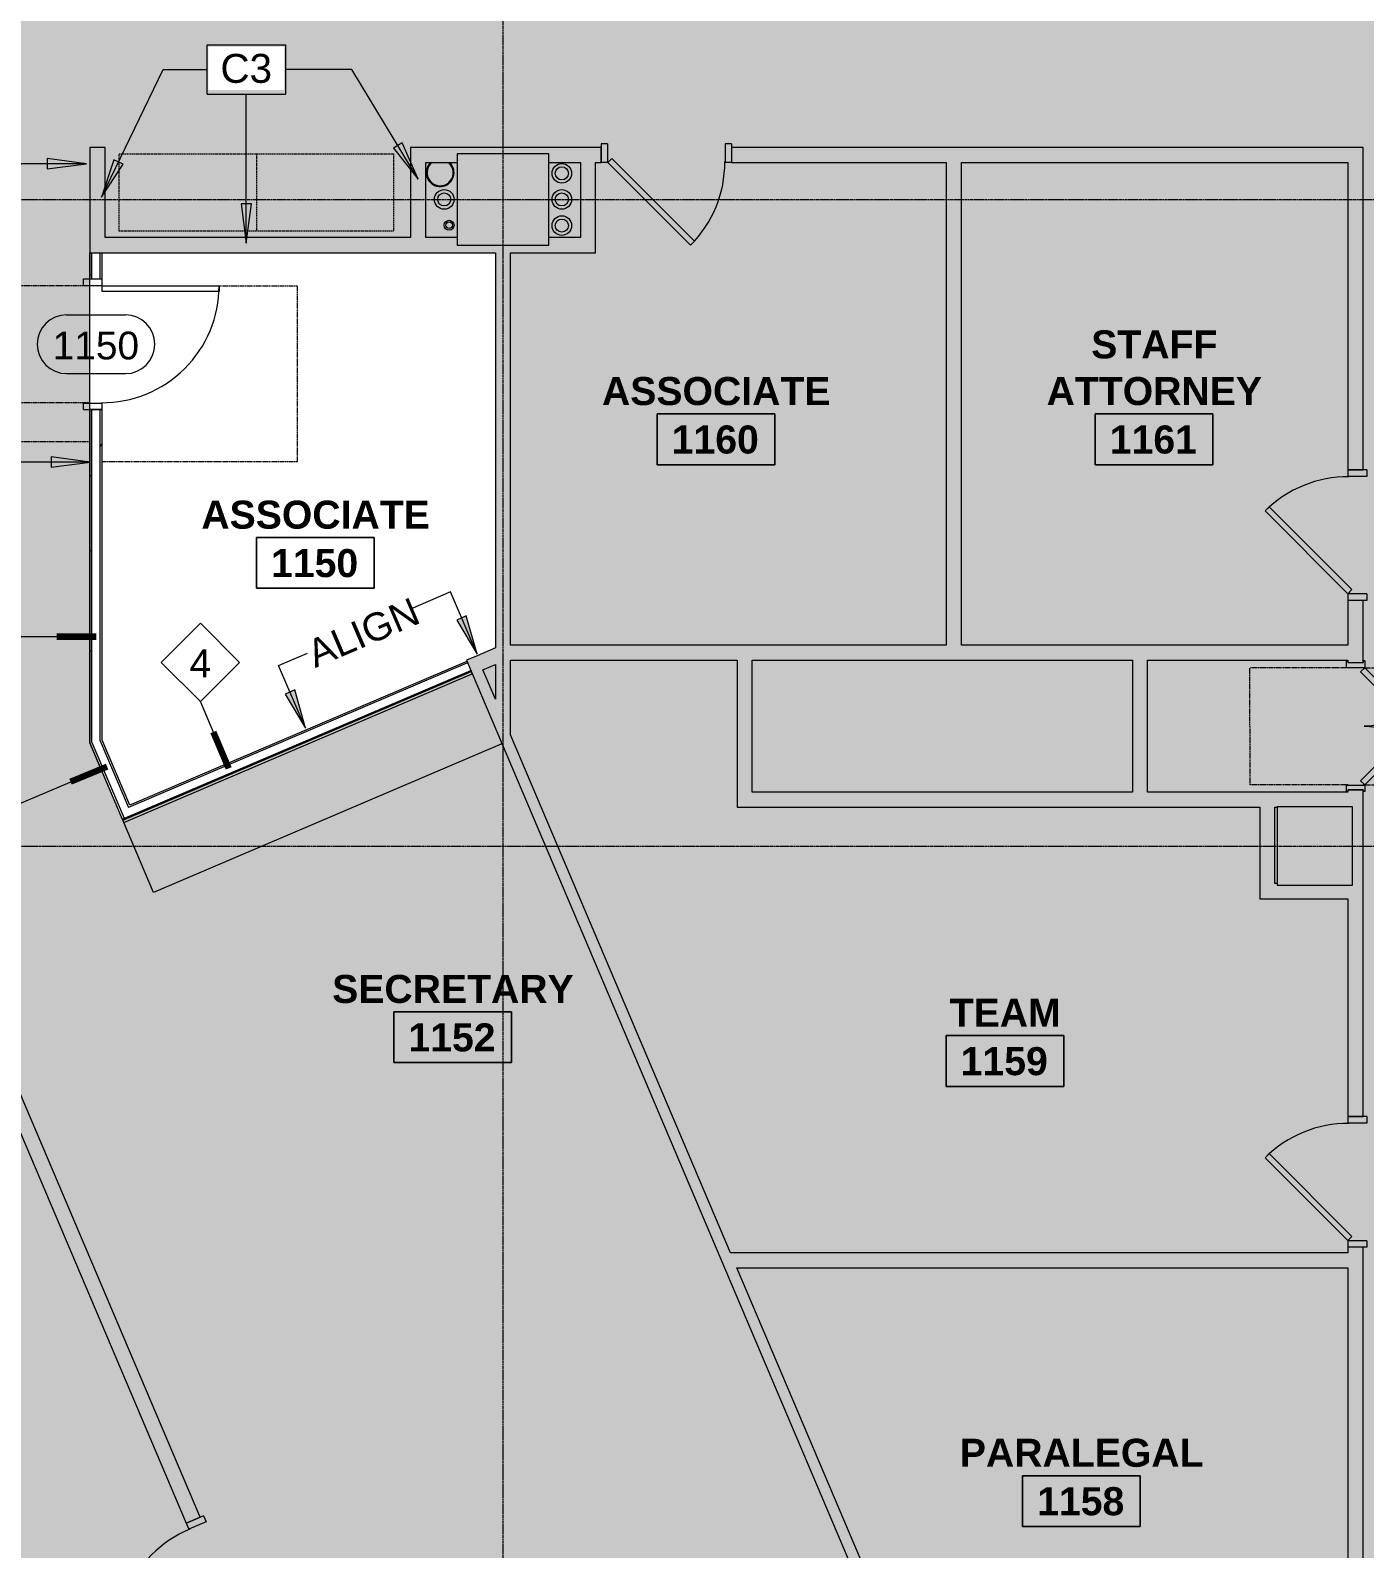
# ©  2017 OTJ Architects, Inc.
# Model space of a CAD drawing. Header units: inches. Extents: x -203 to 2905, y -968 to 768.
# Drawn here: x 90 to 498.5, y -428.4 to 36.4 of the extents above; entities that cross this region are included whole.
import ezdxf

# ---------------------------------------------------------------- set-up
doc = ezdxf.new("R2010")
doc.units = ezdxf.units.IN
doc.header["$MEASUREMENT"] = 0
for name, pattern in [('Dash_2_', [0.25, 0.125, -0.125]), ('Grid Line 1_2_', [0.875, 0.5, -0.125, 0.125, -0.125]), ('Hidden 3_8_', [0.5625, 0.375, -0.1875])]:
    doc.linetypes.add(name, pattern=pattern)
for name, color, linetype, lineweight in [('A-ANNO-KEYN', 231, 'Continuous', 9), ('A-AREA-IDEN', 2, 'Continuous', 9), ('A-DETL', 90, 'Continuous', 9), ('A-DETL-GENF', 92, 'Continuous', 9), ('A-DETL-THIN', 151, 'Continuous', 9), ('A-DOOR', 31, 'Continuous', 13), ('A-DOOR-FRAM', 31, 'Continuous', 20), ('A-DOOR-IDEN', 31, 'Continuous', 9), ('A-Flor-Eqpm', 7, 'Continuous', 9), ('A-Flor-Pfix-Exst', 7, 'Continuous', 9), ('A-GENM', 13, 'Continuous', 13), ('A-WALL', 113, 'Continuous', 13), ('A-WALL-IDEN', 211, 'Continuous', 9), ('A-WALL-PATT', 111, 'Continuous', 13), ('G-ANNO-TEXT', 231, 'Continuous', 9), ('I-WALL', 2, 'Continuous', 9), ('Jenner and Block 11fl_BB_dwg', 8, 'Continuous', 9), ('Q-CASE', 31, 'Continuous', 13), ('S-GRID', 1, 'Continuous', 9)]:
    doc.layers.add(name, color=color, linetype=linetype, lineweight=lineweight)
doc.styles.add('Arial', font='arial.ttf', dxfattribs={"height": 8.851796})
doc.styles.add('Swis721 Lt BT_1', font='swissl.ttf', dxfattribs={"height": 8.514638})
doc.styles.add('Swis721 Lt BT_B', font='', dxfattribs={"height": 8.583975})
doc.styles.get('Swis721 Lt BT_B').set_extended_font_data('Swis721 Lt BT', bold=True)
pattern_1 = [(0, (0, 0), (30.72, 7.68), [1.267, -21.773, 1.267, -21.773, -122.88]), (0, (0, 0), (30.72, 7.68), [-46.08, 1.267, -44.813, 1.267, -21.773, -53.76]), (0, (0, 0), (30.72, 7.68), [-115.2, 1.267, -14.093, 1.267, -37.133]), (120, (11.52, 3.84), (-22.01108, 22.7643), [1.267, -21.773, 1.267, -21.773, -122.88]), (120, (11.52, 3.84), (-22.01108, 22.7643), [-46.08, 1.267, -44.813, 1.267, -21.773, -53.76]), (120, (11.52, 3.84), (-22.01108, 22.7643), [-115.2, 1.267, -14.093, 1.267, -37.133]), (240, (15.36, 19.2), (-8.70892, -30.4443), [1.267, -21.773, 1.267, -21.773, -122.88]), (240, (15.36, 19.2), (-8.70892, -30.4443), [-46.08, 1.267, -44.813, 1.267, -21.773, -53.76]), (240, (15.36, 19.2), (-8.70892, -30.4443), [-115.2, 1.267, -14.093, 1.267, -37.133])]

# ---------------------------------------------------------------- blocks, each defined once
blk = doc.blocks.new('Single Flush - OTJ_SOLIDFLUSH_ALUM-5493996-LEVEL 11 CONSTRUCTION PLAN')
at = {"layer": 'A-DOOR', "color": 8, "lineweight": 20}
for p, q in [((-8.65, -26.4), (16.67, -1.08)), ((17.91, -2.31), (-7.42, -27.64)), ((16.67, -1.08), (17.91, -2.31)), ((-7.42, -27.64), (-8.65, -26.4))]:
    blk.add_line(p, q, dxfattribs=at)
at = {"layer": 'A-DOOR', "color": 55, "lineweight": 9}
blk.add_arc((17.91, -2.31), 35.81, 179.5, 225, dxfattribs=at)
at = {"layer": 'A-DOOR-FRAM', "color": 8}
for p, q in [((-20, 3.44), (-20, -2.31)), ((-20, 3.44), (-18, 3.44)), ((-18, 3.44), (-18, -2.31)), ((18, 3.44), (18, -2.31)), ((18, 3.44), (20, 3.44)), ((20, 3.44), (20, -2.31)), ((-20, -2.31), (-18, -2.31)), ((18, -2.31), (20, -2.31))]:
    blk.add_line(p, q, dxfattribs=at)
blk = doc.blocks.new('Single Flush - OTJ_SOLIDFLUSH_ALUM-5493998-LEVEL 11 CONSTRUCTION PLAN')
at = {"layer": 'A-DOOR', "color": 8, "lineweight": 20}
for p, q in [((-7.42, 27.64), (-8.65, 26.4)), ((-8.65, 26.4), (16.67, 1.08)), ((17.91, 2.31), (-7.42, 27.64)), ((16.67, 1.08), (17.91, 2.31))]:
    blk.add_line(p, q, dxfattribs=at)
at = {"layer": 'A-DOOR', "color": 55, "lineweight": 9}
blk.add_arc((17.91, 2.31), 35.81, 135, 180.5, dxfattribs=at)
at = {"layer": 'A-DOOR-FRAM', "color": 8}
for p, q in [((-20, -3.44), (-20, 2.31)), ((-20, 2.31), (-18, 2.31)), ((-18, -3.44), (-18, 2.31)), ((18, -3.44), (18, 2.31)), ((18, 2.31), (20, 2.31)), ((20, -3.44), (20, 2.31)), ((-20, -3.44), (-18, -3.44)), ((18, -3.44), (20, -3.44))]:
    blk.add_line(p, q, dxfattribs=at)
blk = doc.blocks.new('Double Flush - Int-F-WDMF-36_ x 84_-4765119-LEVEL 11 CONSTRUCTION PLAN')
at = {"layer": 'A-DOOR', "color": 8, "lineweight": 20}
for p, q in [((-17.91, 2.81), (-5.31, 15.41)), ((-4.07, 14.17), (-16.67, 1.58)), ((-5.31, 15.41), (-4.07, 14.17)), ((5.31, 15.41), (4.07, 14.17)), ((4.07, 14.17), (16.67, 1.58)), ((17.91, 2.81), (5.31, 15.41)), ((-16.67, 1.58), (-17.91, 2.81)), ((16.67, 1.58), (17.91, 2.81))]:
    blk.add_line(p, q, dxfattribs=at)
at = {"layer": 'A-DOOR', "color": 55, "lineweight": 9}
for centre, start, end in [((-17.91, 2.81), 359.5, 45), ((17.91, 2.81), 135, 180.5)]:
    blk.add_arc(centre, 17.81, start, end, dxfattribs=at)
at = {"layer": 'A-DOOR-FRAM', "color": 8}
for p, q in [((-20, 2.81), (-18, 2.81)), ((-20, 2.81), (-20, 2.31)), ((-20, 2.31), (-19.5, 2.31)), ((-19.5, -2.31), (-19.5, 2.31)), ((-18, -2.81), (-18, 2.81)), ((18, -2.81), (18, 2.81)), ((18, 2.81), (20, 2.81)), ((19.5, 2.31), (20, 2.31)), ((19.5, -2.31), (19.5, 2.31)), ((20, 2.81), (20, 2.31)), ((-20, -2.31), (-19.5, -2.31)), ((-20, -2.81), (-20, -2.31)), ((-20, -2.81), (-18, -2.81)), ((18, -2.81), (20, -2.81)), ((19.5, -2.31), (20, -2.31)), ((20, -2.81), (20, -2.31))]:
    blk.add_line(p, q, dxfattribs=at)
at = {"layer": 'A-GENM', "color": 55, "linetype": 'Dash_2_', "lineweight": 9}
for p, q in [((-17.91, 44.31), (17.91, 44.31)), ((-17.91, 2.31), (-17.91, 44.31)), ((17.91, 2.31), (17.91, 44.31)), ((17.87, 2.31), (17.91, 2.31)), ((-17.91, -2.31), (-17.91, -32.31)), ((17.87, -2.31), (17.91, -2.31)), ((17.91, -2.31), (17.91, -32.31)), ((0.09, -32.31), (-17.91, -32.31)), ((0.09, -32.31), (17.91, -32.31))]:
    blk.add_line(p, q, dxfattribs=at)
blk = doc.blocks.new('C-Counter Top1 - 24_ Depth-5622886-LEVEL 11 CONSTRUCTION PLAN')
at = {"layer": 'Q-CASE', "color": 55, "lineweight": 9}
for p, q in [((-47.22, 24), (68.74, 24)), ((68.74, 24), (68.74, 0)), ((-47.26, 0), (-47.26, 1.38)), ((68.74, 0.75), (-47.26, 0.75)), ((68.74, 0), (-47.26, 0))]:
    blk.add_line(p, q, dxfattribs=at)
blk = doc.blocks.new('Single Flush - OTJ_SOLIDFLUSH_Side Lite-5611451-LEVEL 11 CONSTRUCTION PLAN')
at = {"layer": 'A-DOOR', "lineweight": 20}
for p, q in [((16.16, -1.88), (17.91, -1.88)), ((16.16, -37.69), (16.16, -1.88)), ((17.91, -1.88), (17.91, -37.69)), ((17.91, -37.69), (16.16, -37.69))]:
    blk.add_line(p, q, dxfattribs=at)
at = {"layer": 'A-DOOR', "lineweight": 9}
blk.add_arc((17.91, -1.88), 35.81, 179.5, 270, dxfattribs=at)
at = {"layer": 'A-DOOR-FRAM'}
for p, q in [((-20, 3.87), (-20, -1.88)), ((-20, 3.87), (-18, 3.87)), ((-18, 3.87), (-18, -1.88)), ((18, 3.87), (18, -1.88)), ((18, 3.87), (20, 3.87)), ((20, 3.87), (20, -1.88)), ((-20, -1.88), (-18, -1.88)), ((18, -1.88), (20, -1.88))]:
    blk.add_line(p, q, dxfattribs=at)
at = {"layer": 'A-GENM', "linetype": 'Dash_2_', "lineweight": 9}
for p, q in [((-17.91, 49.69), (-29.91, 49.69)), ((-29.91, 1.87), (-29.91, 49.69)), ((-17.91, 49.69), (17.91, 49.69)), ((-17.91, 1.87), (-17.91, 49.69)), ((17.91, 1.87), (17.91, 49.69)), ((17.87, 1.87), (17.91, 1.87)), ((-35.91, -1.88), (-35.91, -61.69)), ((17.87, -1.88), (17.91, -1.88)), ((17.91, -1.88), (17.91, -61.69)), ((-35.91, -61.69), (17.91, -61.69))]:
    blk.add_line(p, q, dxfattribs=at)
blk = doc.blocks.new('Jenner and Block 11fl_BB_dwg-4752473-LEVEL 11 CONSTRUCTION PLAN')
at = {"layer": 'A-Flor-Eqpm'}
blk.add_line((234.73, 0.59), (234.73, 2.02), dxfattribs=at)
at = {"layer": 'A-Flor-Pfix-Exst'}
for centre, radius in [((252.73, -7.34), 3), ((252.73, -7.34), 2), ((216.73, -15.34), 3), ((216.73, -15.34), 2), ((252.73, -15.34), 3), ((252.73, -15.34), 2), ((218.23, -23.23), 1.5), ((218.23, -23.23), 1), ((252.73, -23.34), 3), ((252.73, -23.34), 2)]:
    blk.add_circle(centre, radius, dxfattribs=at)
for radius, start, end in [(4.25, 132.0648, 360), (4, 127.304, 360), (4, 0, 52.4099), (4.25, 0, 47.9352)]:
    blk.add_arc((215.48, -7.16), radius, start, end, dxfattribs=at)
blk = doc.blocks.new('Room Tag - Room Name and Number-3379422-LEVEL 11 CONSTRUCTION PLAN')
at = {"layer": 'A-AREA-IDEN'}
for p, q in [((-0.1881, -0.1636), (-0.1881, -0.0018)), ((-0.1881, -0.0018), (0.1869, -0.0018)), ((0.1869, -0.0018), (-0.1881, -0.0018)), ((-0.1881, -0.0018), (-0.1881, -0.1636)), ((0.1869, -0.0018), (0.1869, -0.1636)), ((0.1869, -0.1636), (0.1869, -0.0018)), ((0.1869, -0.1636), (-0.1881, -0.1636)), ((-0.1881, -0.1636), (0.1869, -0.1636))]:
    blk.add_line(p, q, dxfattribs=at)
blk = doc.blocks.new('Door Tag - Door Tag-41184-LEVEL 11 CONSTRUCTION PLAN')
at = {"layer": 'A-DOOR-IDEN'}
for p, q in [((-0.09375, 0.09375), (0.09375, 0.09375)), ((-0.09375, -0.09375), (0.09375, -0.09375))]:
    blk.add_line(p, q, dxfattribs=at)
for centre, start, end in [((-0.09375, 0), 90, 270), ((0.09375, 0), 270, 90)]:
    blk.add_arc(centre, 0.09375, start, end, dxfattribs=at)
blk = doc.blocks.new('Wall Tag - 1_4_-62626-LEVEL 11 CONSTRUCTION PLAN')
at = {"layer": 'A-WALL-IDEN'}
for p, q in [((-0.125, 0), (0, 0.125)), ((0, 0.125), (0.125, 0)), ((-0.125, 0), (0, -0.125)), ((0, -0.125), (0.125, 0))]:
    blk.add_line(p, q, dxfattribs=at)
blk = doc.blocks.new('Keynote Tag - Keynote Number - Boxed-135510-LEVEL 11 CONSTRUCTION PLAN')
at = {"layer": 'A-ANNO-KEYN'}
for p, q in [((-0.125, -0.0792), (-0.125, 0.0781)), ((-0.125, 0.0781), (0.125, 0.0781)), ((0.125, 0.0781), (0.125, -0.0792)), ((-0.125, -0.0792), (0.125, -0.0792))]:
    blk.add_line(p, q, dxfattribs=at)

msp = doc.modelspace()

# ---------------------------------------------------------------- hatches: boundary and pattern name
at = {"layer": 'A-ANNO-KEYN'}
for points in [[(208.77, -9.1), (203.9, 1.98), (201.2, 0.34)], [(111.83, -14.67), (118.45, -4.53), (115.61, -3.17)], [(156.14, -28.71), (157.72, -16.71), (154.56, -16.71)]]:
    msp.add_hatch(color=256, dxfattribs=at).paths.add_polyline_path(points, flags=0)
at = {"layer": 'A-DETL-GENF'}
h = msp.add_hatch(color=9, dxfattribs=at)
h.paths.add_polyline_path([(131.76, -847.99), (290.55, -780.58), (225.58, -627.57), (209.01, -634.6), (202.64, -619.58), (206.9, -617.78), (211.46, -628.54), (296.14, -592.58), (297.95, -596.84), (229.84, -625.76), (294.8, -778.77), (401.29, -733.56), (336.32, -580.55), (334.77, -581.21), (332.96, -576.95), (428.69, -536.31), (430.5, -540.56), (340.58, -578.74), (405.55, -731.76), (515.31, -685.15), (511.69, -685.15), (511.69, -619.4), (491.89, -619.4), (491.89, -612.4), (492.01, -612.4), (492.01, -532.94), (471.73, -532.94), (471.73, -523.06), (467.32, -524.93), (465.51, -520.68), (471.73, -518.03), (471.73, -508.94), (497.51, -508.94), (497.51, -514.94), (537.51, -514.94), (537.51, -508.94), (555.67, -508.94), (555.67, -394.75), (560.61, -394.75), (560.61, -346.75), (555.67, -346.75), (555.67, -249.98), (575.84, -249.98), (575.84, -160.84), (555.74, -160.84), (555.74, 0.66), (596.73, 0.66), (596.73, -16.34), (638.73, -16.34), (638.73, 0.66), (700.73, 0.66), (700.73, -16.34), (742.73, -16.34), (742.73, 0.66), (804.73, 0.66), (804.73, -16.34), (846.73, -16.34), (846.73, 0.66), (908.73, 0.66), (908.73, -16.34), (950.73, -16.34), (950.73, 0.66), (993.73, 0.66), (993.73, -121.34), (988.17, -121.34), (988.17, -199.94), (988.73, -199.94), (988.73, -160.97), (993.73, -160.97), (993.73, -227.33), (967.61, -227.33), (967.61, -227.44), (965.73, -227.44), (965.73, -267.44), (967.61, -267.44), (967.61, -342.44), (968.74, -342.44), (968.74, -337.81), (970.74, -337.81), (970.74, -342.44), (1010.74, -342.44), (1010.74, -337.81), (1090.73, -337.81), (1090.73, -342.44), (1178.73, -342.44), (1178.73, -337.81), (1330.73, -337.81), (1330.73, -342.44), (1247.36, -342.44), (1247.36, -499.31), (1266.73, -499.31), (1266.73, -523.31), (1247.36, -523.31), (1247.36, -524.65), (1372.42, -524.65), (1372.42, -342.44), (1370.73, -342.44), (1370.73, -337.81), (1378.73, -337.81), (1378.73, -342.44), (1377.05, -342.44), (1377.05, -524.65), (1492.42, -524.65), (1492.42, -342.44), (1418.73, -342.44), (1418.73, -337.81), (1497.05, -337.81), (1497.05, -372.91), (1498.73, -372.91), (1498.73, -377.54), (1497.05, -377.54), (1497.05, -524.65), (1723.7, -524.65), (1723.7, -372.91), (1723.3, -372.91), (1723.3, -377.54), (1538.73, -377.54), (1538.73, -372.91), (1552.42, -372.91), (1552.42, 120.98), (1556.17, 120.98), (1556.17, -1.34), (1582.73, -1.34), (1582.73, -12.96), (1723.7, -12.96), (1723.7, 162.67), (1556.17, 162.67), (1556.17, 160.98), (1552.42, 160.98), (1552.42, 168.98), (1556.17, 168.98), (1556.17, 167.29), (1723.7, 167.29), (1723.7, 284.95), (1723.3, 284.95), (1723.3, 338.96), (1556.17, 338.96), (1556.17, 208.98), (1552.42, 208.98), (1552.42, 343.59), (1723.3, 343.59), (1723.3, 351.59), (1732.42, 351.59), (1732.42, 355.59), (1737.05, 355.59), (1737.05, 351.59), (1910.23, 351.59), (1910.23, 580.43), (1737.05, 580.43), (1737.05, 395.59), (1732.42, 395.59), (1732.42, 418.96), (1730.73, 418.96), (1730.73, 423.59), (1732.42, 423.59), (1732.42, 580.43), (1617.05, 580.43), (1617.05, 406.96), (1661.42, 406.96), (1661.42, 423.59), (1690.73, 423.59), (1690.73, 418.96), (1666.05, 418.96), (1666.05, 402.34), (1610.73, 402.34), (1610.73, 406.96), (1612.42, 406.96), (1612.42, 580.43), (1497.05, 580.43), (1497.05, 406.96), (1570.73, 406.96), (1570.73, 402.34), (1418.73, 402.34), (1418.73, 406.96), (1492.42, 406.96), (1492.42, 580.43), (1377.05, 580.43), (1377.05, 406.96), (1378.73, 406.96), (1378.73, 402.34), (1298.73, 402.34), (1298.73, 406.96), (1372.42, 406.96), (1372.42, 580.43), (1257.05, 580.43), (1257.05, 577.15), (1266.73, 577.15), (1266.73, 553.15), (1257.05, 553.15), (1257.05, 406.96), (1258.73, 406.96), (1258.73, 402.34), (1250.73, 402.34), (1250.73, 406.96), (1252.42, 406.96), (1252.42, 553.15), (1242.73, 553.15), (1242.73, 577.15), (1252.42, 577.15), (1252.42, 580.43), (1137.05, 580.43), (1137.05, 406.96), (1210.73, 406.96), (1210.73, 402.34), (998.73, 402.34), (998.73, 406.96), (1132.42, 406.96), (1132.42, 580.43), (957.05, 580.43), (957.05, 577.15), (966.73, 577.15), (966.73, 553.15), (957.05, 553.15), (957.05, 406.96), (958.73, 406.96), (958.73, 402.34), (950.73, 402.34), (950.73, 406.96), (952.42, 406.96), (952.42, 553.15), (942.73, 553.15), (942.73, 577.15), (952.42, 577.15), (952.42, 580.43), (837.05, 580.43), (837.05, 406.96), (910.73, 406.96), (910.73, 402.34), (830.73, 402.34), (830.73, 406.96), (832.42, 406.96), (832.42, 580.43), (657.05, 580.43), (657.05, 406.96), (790.73, 406.96), (790.73, 402.34), (518.73, 402.34), (518.73, 406.96), (652.42, 406.96), (652.42, 580.43), (477.05, 580.43), (477.05, 406.96), (478.73, 406.96), (478.73, 402.34), (470.73, 402.34), (470.73, 406.96), (472.42, 406.96), (472.42, 580.43), (357.05, 580.43), (357.05, 406.96), (430.73, 406.96), (430.73, 402.34), (278.73, 402.34), (278.73, 406.96), (352.42, 406.96), (352.42, 580.43), (237.05, 580.43), (237.05, 577.15), (246.73, 577.15), (246.73, 553.15), (237.05, 553.15), (237.05, 406.96), (238.73, 406.96), (238.73, 402.34), (230.73, 402.34), (230.73, 406.96), (232.42, 406.96), (232.42, 553.15), (222.73, 553.15), (222.73, 577.15), (232.42, 577.15), (232.42, 580.43), (117.05, 580.43), (117.05, 406.96), (190.73, 406.96), (190.73, 402.34), (112.42, 402.34), (112.42, 418.96), (110.73, 418.96), (110.73, 423.59), (112.42, 423.59), (112.42, 580.43), (-120.35, 580.43), (-120.35, 406.96), (52.42, 406.96), (52.42, 423.59), (70.73, 423.59), (70.73, 418.96), (57.05, 418.96), (57.05, 328.65), (52.42, 328.65), (52.42, 402.34), (-120.35, 402.34), (-120.35, 286.96), (52.42, 286.96), (52.42, 288.65), (57.05, 288.65), (57.05, 280.65), (52.42, 280.65), (52.42, 282.34), (-120.35, 282.34), (-120.35, 166.96), (52.42, 166.96), (52.42, 240.65), (57.05, 240.65), (57.05, 160.65), (52.42, 160.65), (52.42, 162.34), (-120.35, 162.34), (-120.35, 0.55), (-80.76, 0.55), (-80.76, -13.04), (52.42, -13.04), (52.45, 120.65), (57.05, 120.65), (57.05, -19.35), (52.42, -19.35), (52.42, -17.66), (-80.76, -17.66), (-80.76, -30.95), (-120.35, -30.95), (-120.35, -193.04), (52.42, -193.04), (52.42, -59.35), (57.05, -59.35), (57.05, -218.77), (71.25, -252.22), (66.99, -254.03), (52.42, -219.71), (52.42, -197.66), (-120.35, -197.66), (-120.35, -254.17), (-75.11, -360.73), (83.67, -293.32), (82.62, -290.84), (86.88, -289.04), (141.98, -418.82), (137.73, -420.63), (85.48, -297.58), (-73.3, -364.99), (-4.77, -526.42), (-2.44, -525.43), (-6.07, -516.89), (16.02, -507.51), (19.65, -516.05), (154.02, -459), (153.36, -457.45), (157.61, -455.64), (160.74, -463.01), (156.48, -464.81), (155.82, -463.26), (21.46, -520.31), (25.4, -529.6), (3.31, -538.98), (-0.64, -529.69), (-2.96, -530.67), (42.33, -637.33), (201.11, -569.92), (172.12, -501.63), (176.37, -499.83), (207.17, -572.37), (190.6, -579.41), (191.26, -580.96), (187.01, -582.77), (186.35, -581.21), (44.13, -641.59), (118.32, -816.32)], flags=0)
h.paths.add_polyline_path([(225.76, -805.76), (216.38, -783.67), (238.47, -774.29), (247.85, -796.38), (232.98, -802.69)], flags=0)
h.paths.add_polyline_path([(446.67, -711.97), (437.29, -689.88), (459.38, -680.5), (468.76, -702.59), (455.33, -708.29)], flags=0)
h.paths.add_polyline_path([(516.31, -684.73), (516.73, -684.55), (516.73, -619.4), (516.31, -619.4), (516.31, -684.66)], flags=0)
h.paths.add_polyline_path([(259.55, -539.27), (242.89, -500.03), (350.11, -454.51), (225.01, -159.89), (118.32, -205.39), (108.25, -181.68), (108.25, 0.59), (112.87, 0.59), (112.87, -27.03), (206.42, -27.03), (206.42, 0.59), (264.73, 0.59), (264.73, -4.04), (263.05, -4.04), (263.05, -31.65), (237.05, -31.65), (237.05, -151.81), (370.42, -151.81), (370.42, -4.04), (304.73, -4.04), (304.73, 0.59), (498.05, 0.59), (498.05, -98.13), (493.42, -98.13), (493.42, -4.04), (375.05, -4.04), (375.05, -151.81), (493.42, -151.81), (493.42, -138.13), (498.05, -138.13), (498.05, -157.13), (493.42, -157.13), (493.42, -156.44), (432.05, -156.44), (432.05, -196.81), (493.42, -196.81), (493.42, -196.13), (498.05, -196.13), (498.05, -296.13), (493.42, -296.13), (493.42, -229.44), (466.42, -229.44), (466.42, -201.44), (306.4, -201.44), (306.4, -156.44), (237.05, -156.44), (237.05, -179.26), (304.36, -337.81), (493.42, -337.81), (493.42, -336.13), (498.05, -336.13), (498.05, -448.88), (416.5, -483.5), (414.7, -479.24), (493.42, -445.81), (493.42, -342.44), (306.32, -342.44), (372.09, -497.33), (377.88, -494.87), (379.69, -499.13), (370.67, -502.95), (356.99, -470.74), (283.74, -501.84), (293.51, -524.85), (259.81, -539.16)], flags=0)
h.paths.add_polyline_path([(259.81, -534.13), (287.44, -522.4), (274.4, -491.68), (246.77, -503.41), (249.74, -510.4), (271.83, -501.02), (281.21, -523.11), (259.11, -532.49), (259.55, -533.51)], flags=0)
h.paths.add_polyline_path([(963.74, -524.65), (967.61, -524.65), (967.61, -523.31), (943.94, -523.31), (943.94, -499.31), (967.61, -499.31), (967.61, -457.44), (965.73, -457.44), (965.73, -499.09), (942.73, -499.09), (942.73, -524.65), (963.23, -524.65)], flags=0)
h.paths.add_polyline_path([(1566.73, -523.31), (1542.73, -523.31), (1542.73, -499.31), (1566.73, -499.31)], flags=0)
h.paths.add_polyline_path([(281.93, -497.58), (355.19, -466.48), (351.91, -458.77), (278.66, -489.87), (279.43, -491.68)], flags=0)
h.paths.add_polyline_path([(560.17, -441.94), (560.61, -441.94), (560.61, -437.31), (560.17, -437.31)], flags=0)
h.paths.add_polyline_path([(1042.55, -276.86), (1037.92, -276.86), (1037.92, -158.54), (1086.73, -158.54), (1086.73, -163.17), (1042.55, -163.17), (1042.55, -254.42)], flags=0)
h.paths.add_polyline_path([(1374.73, -276.73), (1374.73, -276.11), (1372.42, -276.11), (1372.42, -163.17), (1340.73, -163.17), (1340.73, -158.54), (1372.42, -158.54), (1372.42, -4.04), (1283.05, -4.04), (1283.05, -33.04), (1272.05, -33.04), (1272.05, -158.54), (1304.73, -158.54), (1304.73, -163.17), (1122.73, -163.17), (1122.73, -158.54), (1159.42, -158.54), (1159.42, -156.86), (1164.05, -156.86), (1164.05, -158.54), (1267.42, -158.54), (1267.42, -33.04), (1223.42, -33.04), (1223.42, -4.04), (1164.05, -4.04), (1164.05, -116.86), (1159.42, -116.86), (1159.42, -97.17), (1037.92, -97.17), (1037.92, -90.86), (1042.55, -90.86), (1042.55, -92.54), (1159.42, -92.54), (1159.42, -4.04), (1042.55, -4.04), (1042.55, -50.86), (1037.92, -50.86), (1037.92, 0.59), (1491.05, 0.59), (1491.05, -5.73), (1486.42, -5.73), (1486.42, -4.04), (1377.05, -4.04), (1377.05, -103.21), (1486.42, -103.21), (1486.42, -45.73), (1491.05, -45.73), (1491.05, -276.73), (1377.05, -276.73)], flags=0)
h.paths.add_polyline_path([(471.05, -224.81), (471.73, -224.81), (471.73, -201.44), (471.05, -201.44), (471.05, -216.75)], flags=0)
h.paths.add_polyline_path([(968.13, -222.33), (968.13, -204.94), (967.61, -204.94), (967.61, -222.33)], flags=0)
h.paths.add_polyline_path([(350.11, -196.81), (427.42, -196.81), (427.42, -156.44), (311.03, -156.44), (311.03, -196.81)], flags=0)
h.paths.add_polyline_path([(232.42, -168.37), (232.42, -157.68), (228.58, -159.32), (231.55, -166.31)], flags=0)
h.paths.add_polyline_path([(1304.83, -164.92), (1304.83, -163.17), (1340.64, -163.17), (1340.64, -164.92), (1317.1, -164.92)], flags=0)
h.paths.add_polyline_path([(1122.64, -164.92), (1086.83, -164.92), (1086.83, -163.17), (1122.64, -163.17)], flags=0)
h.paths.add_polyline_path([(1272.05, -28.41), (1278.42, -28.41), (1278.42, -4.04), (1268.73, -4.04), (1268.73, -28.41)], flags=0)
h.paths.add_polyline_path([(1240.73, -28.41), (1240.73, -4.04), (1228.05, -4.04), (1228.05, -28.41)], flags=0)
h.paths.add_polyline_path([(-120.35, -27.45), (-84.26, -27.45), (-84.26, -27.34), (-117.75, -27.34), (-117.75, -17.66), (-120.35, -17.66), (-120.35, -27.34)], flags=0)
h.paths.add_polyline_path([(258.42, -27.03), (258.42, -4.04), (248.73, -4.04), (248.73, -27.03)], flags=0)
h.paths.add_polyline_path([(211.05, -27.03), (220.73, -27.03), (220.73, -4.04), (211.05, -4.04)], flags=0)
h.paths.add_polyline_path([(-117.75, -13.04), (-117.75, -2.95), (-120.35, -2.95), (-120.35, -13.04)], flags=0)
h.paths.add_polyline_path([(558.48, 71.96), (430.42, 71.96), (430.42, 101.59), (435.05, 101.59), (435.05, 76.59), (554.98, 76.59), (554.98, 221.96), (396.05, 221.96), (396.05, 146.59), (432.73, 146.59), (432.73, 141.96), (354.73, 141.96), (354.73, 146.59), (378.73, 146.59), (378.73, 221.96), (266.05, 221.96), (266.05, 219.52), (229.36, 219.52), (229.36, 184.99), (266.05, 184.99), (266.05, 181.49), (236.48, 181.49), (236.48, 76.59), (352.42, 76.59), (352.42, 101.59), (357.05, 101.59), (357.05, 71.96), (108.25, 71.96), (108.25, 131.87), (112.87, 131.87), (112.87, 76.59), (224.73, 76.59), (224.73, 173.56), (112.87, 173.56), (112.87, 171.87), (108.25, 171.87), (108.25, 178.18), (224.73, 178.18), (224.73, 343.34), (108.25, 343.34), (108.25, 347.96), (229.36, 347.96), (229.36, 226.59), (378.42, 226.59), (378.42, 347.96), (576.05, 347.96), (576.05, 221.96), (558.48, 221.96), (558.48, 76.59), (574.73, 76.59), (574.73, 71.96), (569.74, 71.96)], flags=0)
h.paths.add_polyline_path([(1491.05, 72.66), (1238.11, 72.66), (1238.11, 102.28), (1242.73, 102.28), (1242.73, 77.28), (1354.98, 77.28), (1354.98, 179.48), (1328.64, 179.48), (1328.64, 182.98), (1362.42, 182.98), (1362.42, 217.96), (1218.73, 217.96), (1218.73, 144.59), (1242.73, 144.59), (1242.73, 139.96), (1174.11, 139.96), (1174.11, 144.59), (1202.11, 144.59), (1202.11, 217.96), (1042.73, 217.96), (1042.73, 77.28), (1174.11, 77.28), (1174.11, 102.28), (1178.73, 102.28), (1178.73, 72.66), (1038.11, 72.66), (1038.11, 95.96), (1033.42, 95.96), (1033.42, 100.59), (1038.11, 100.59), (1038.11, 217.96), (764.05, 217.96), (764.05, 79.66), (977.11, 79.66), (977.11, 100.59), (993.42, 100.59), (993.42, 95.96), (981.73, 95.96), (981.73, 79.66), (986.42, 79.66), (986.42, 72.66), (759.42, 72.66), (759.42, 104.84), (646.42, 104.84), (646.42, 294.15), (666.05, 294.15), (666.05, 109.46), (726.05, 109.46), (726.05, 294.15), (759.42, 294.15), (759.42, 343.59), (766.73, 343.59), (766.73, 338.96), (764.05, 338.96), (764.05, 222.59), (898.86, 222.59), (898.86, 338.96), (806.73, 338.96), (806.73, 343.59), (995.73, 343.59), (995.73, 338.96), (902.61, 338.96), (902.61, 222.59), (1038.11, 222.59), (1038.11, 338.96), (1035.73, 338.96), (1035.73, 343.59), (1042.73, 343.59), (1042.73, 222.59), (1364.05, 222.59), (1364.05, 343.59), (1491.05, 343.59), (1491.05, 177.23), (1486.42, 177.23), (1486.42, 178.92), (1367.05, 178.92), (1367.05, 77.28), (1486.42, 77.28), (1486.42, 137.23), (1491.05, 137.23), (1491.05, 77.28)], flags=0)
h.paths.add_polyline_path([(229.36, 76.59), (232.98, 76.59), (232.98, 181.49), (229.36, 181.49), (229.36, 76.73)], flags=0)
h.paths.add_polyline_path([(1358.48, 77.28), (1362.42, 77.28), (1362.42, 179.48), (1358.48, 179.48), (1358.48, 77.43)], flags=0)
h.paths.add_polyline_path([(759.42, 109.46), (759.42, 289.52), (730.67, 289.52), (730.67, 109.46), (758.57, 109.46)], flags=0)
h.paths.add_polyline_path([(661.42, 109.46), (661.42, 289.52), (651.05, 289.52), (651.05, 109.46), (656.64, 109.46)], flags=0)
h.paths.add_polyline_path([(1214.11, 144.59), (1214.11, 217.96), (1206.73, 217.96), (1206.73, 144.59)], flags=0)
h.paths.add_polyline_path([(391.42, 146.59), (391.42, 221.96), (383.36, 221.96), (383.36, 146.59)], flags=0)
h.paths.add_polyline_path([(1556.17, 553.15), (1542.73, 553.15), (1542.73, 577.15), (1566.73, 577.15), (1566.73, 553.15), (1563.48, 553.15)], flags=0)
h.paths.add_polyline_path([(620.73, 553.15), (596.73, 553.15), (596.73, 577.15), (620.73, 577.15)], flags=0)
h.paths.add_polyline_path([(-15.27, 553.15), (-39.27, 553.15), (-39.27, 577.15), (-15.27, 577.15)], flags=0)
h = msp.add_hatch(color=7, dxfattribs=at)
h.paths.add_polyline_path([(464.83, -720.82), (893.53, -538.81), (1016.23, -538.81), (1016.23, -524.94), (892.67, -524.94), (457.06, -709.88), (459.54, -715.74), (462.19, -714.61)], flags=0)
h.paths.add_polyline_path([(3.31, -538.98), (25.4, -529.6), (16.02, -507.51), (-6.07, -516.89), (-0.14, -530.86)], flags=0)
h.paths.add_polyline_path([(1676.23, -538.81), (1737.17, -538.81), (1737.17, -496.55), (1730.17, -496.55), (1730.17, -494.3), (1723.7, -494.3), (1723.7, -524.65), (1674.68, -524.65), (1674.68, -531.81), (1676.23, -531.81)], flags=0)
h.paths.add_polyline_path([(492.01, -532.94), (492.17, -532.94), (492.17, -512), (471.73, -512), (471.73, -532.94), (474.25, -532.94)], flags=0)
h.paths.add_polyline_path([(259.11, -532.49), (281.21, -523.11), (271.83, -501.02), (249.74, -510.4), (255.13, -523.11)], flags=0)
h.paths.add_polyline_path([(471.73, -225.31), (494.81, -225.31), (494.81, -201.31), (471.73, -201.31), (471.73, -224.96)], flags=0)
h.paths.add_polyline_path([(988.17, -121.34), (993.73, -121.34), (993.73, 0.66), (950.73, 0.66), (950.73, -16.34), (908.73, -16.34), (908.73, 0.66), (846.73, 0.66), (846.73, -16.34), (804.73, -16.34), (804.73, 0.66), (742.73, 0.66), (742.73, -16.34), (700.73, -16.34), (700.73, 0.66), (638.73, 0.66), (638.73, -16.34), (596.73, -16.34), (596.73, 0.66), (569.74, 0.66), (569.74, -24.34), (979.73, -24.34), (979.73, -121.34), (980.11, -121.34)], flags=0)
h.paths.add_polyline_path([(1556.36, -29.34), (1582.73, -29.34), (1582.73, -1.34), (1556.36, -1.34), (1556.36, -29.26)], flags=0)
h.paths.add_polyline_path([(1267.42, -29.34), (1268.73, -29.34), (1268.73, -3.4), (1240.73, -3.4), (1240.73, -29.34), (1242.73, -29.34)], flags=0)
h.paths.add_polyline_path([(237.05, -29.34), (248.73, -29.34), (248.73, -1.34), (220.73, -1.34), (220.73, -29.34), (232.42, -29.34)], flags=0)
h.paths.add_polyline_path([(-93.75, -27.34), (-84.26, -27.34), (-84.26, -2.95), (-117.75, -2.95), (-117.75, -27.34)], flags=0)
h.paths.add_polyline_path([(1723.7, 284.95), (1737.17, 284.95), (1737.17, 337.71), (1772.13, 337.71), (1772.13, 351.59), (1723.3, 351.57), (1723.3, 284.95)], flags=0)
h.paths.add_polyline_path([(1889.03, 337.71), (1924.09, 337.71), (1924.09, 580.15), (1910.23, 580.15), (1910.23, 351.59), (1889.03, 351.59), (1889.03, 343.59)], flags=0)
h.paths.add_polyline_path([(1556.17, 553.15), (1566.73, 553.15), (1566.73, 577.15), (1542.73, 577.15), (1542.73, 553.15)], flags=0)
h.paths.add_polyline_path([(1242.73, 553.15), (1266.73, 553.15), (1266.73, 577.15), (1242.73, 577.15)], flags=0)
h.paths.add_polyline_path([(957.05, 553.15), (966.73, 553.15), (966.73, 577.15), (942.73, 577.15), (942.73, 553.15), (952.42, 553.15)], flags=0)
h.paths.add_polyline_path([(596.73, 553.15), (620.73, 553.15), (620.73, 577.15), (596.73, 577.15)], flags=0)
h.paths.add_polyline_path([(237.05, 553.15), (246.73, 553.15), (246.73, 577.15), (222.73, 577.15), (222.73, 553.15), (232.42, 553.15)], flags=0)
h.paths.add_polyline_path([(-39.27, 553.15), (-15.27, 553.15), (-15.27, 577.15), (-39.27, 577.15)], flags=0)
at = {"layer": 'A-WALL-PATT', "lineweight": 9}
for points in [[(112, -27.03), (112.87, -27.03), (112.87, 0.59), (108.25, 0.59), (108.25, -27.03)], [(206.42, -27.03), (211.05, -27.03), (211.05, -4.04), (206.42, -4.04), (206.42, -26.03)], [(263.05, -31.65), (263.05, -4.04), (258.42, -4.04), (258.42, -31.65), (262.05, -31.65)], [(370.42, -151.81), (375.05, -151.81), (375.05, -4.04), (370.42, -4.04), (370.42, -143.66)], [(220.73, -31.65), (258.42, -31.65), (258.42, -27.03), (248.73, -27.03), (248.73, -29.34), (220.73, -29.34), (220.73, -27.03), (108.25, -27.03), (108.25, -31.65), (120.21, -31.65)], [(237.05, -179.26), (237.05, -31.65), (232.42, -31.65), (232.42, -168.37), (234.43, -173.1)], [(228.58, -159.32), (232.42, -157.68), (232.42, -152.65), (226.77, -155.06), (228.12, -158.24)], [(432.05, -156.44), (493.42, -156.44), (493.42, -151.81), (237.05, -151.81), (237.05, -156.44), (429.86, -156.44)], [(368.86, -498.7), (372.09, -497.33), (226.77, -155.06), (223.55, -156.43), (368.28, -497.33)], [(311.03, -201.44), (311.03, -156.44), (306.4, -156.44), (306.4, -201.44)], [(427.42, -196.81), (432.05, -196.81), (432.05, -156.44), (427.42, -156.44)], [(429.86, -201.44), (471.73, -201.44), (471.73, -201.31), (493.42, -201.31), (493.42, -196.81), (311.03, -196.81), (311.03, -201.44), (372.09, -201.44)], [(466.42, -224.81), (471.05, -224.81), (471.05, -201.44), (466.42, -201.44), (466.42, -223.86)], [(492.68, -229.44), (493.42, -229.44), (493.42, -225.31), (471.73, -225.31), (471.73, -224.81), (466.42, -224.81), (466.42, -229.44), (471.73, -229.44)], [(493.42, -342.44), (493.42, -337.81), (304.36, -337.81), (306.32, -342.44), (429.86, -342.44)]]:
    msp.add_hatch(color=7, dxfattribs=at).paths.add_polyline_path(points, flags=0)
h = msp.add_hatch(color=7, dxfattribs=at)
h.paths.add_polyline_path([(248.73, -4.04), (264.73, -4.04), (264.73, 0.59), (206.42, 0.59), (206.42, -4.04), (220.73, -4.04), (220.73, -1.34), (248.73, -1.34), (248.73, -3.18)], flags=0)
h.paths.add_polyline_path([(493.42, -4.04), (493.42, 0.59), (304.73, 0.59), (304.73, -4.04), (435.05, -4.04)], flags=0)
h = msp.add_hatch(color=7, dxfattribs=at)
h.paths.add_polyline_path([(493.42, -450.84), (498.05, -448.88), (498.05, -336.13), (493.42, -336.13), (493.42, -448.88)], flags=0)
h.paths.add_polyline_path([(493.42, -296.13), (498.05, -296.13), (498.05, -196.13), (493.42, -196.13), (493.42, -201.31), (494.81, -201.31), (494.81, -225.31), (493.42, -225.31), (493.42, -254.42)], flags=0)
h.paths.add_polyline_path([(498.05, -157.13), (498.05, -138.13), (493.42, -138.13), (493.42, -157.13)], flags=0)
h.paths.add_polyline_path([(498.05, -98.13), (498.05, 0.59), (493.42, 0.59), (493.42, -98.13)], flags=0)
h = msp.add_hatch(dxfattribs=at)
h.set_pattern_fill('FP_1', color=256, style=0, pattern_type=2)
h.set_pattern_definition(pattern_1)
h.paths.add_polyline_path([(108.87, -183.15), (108.87, -79.66), (108.25, -79.66), (108.25, -181.68)], flags=0)
h.paths.add_polyline_path([(108.87, -39.66), (108.87, -31.65), (108.25, -31.65), (108.25, -39.66)], flags=0)
h = msp.add_hatch(dxfattribs=at)
h.set_pattern_fill('FP_1', color=256, style=0, pattern_type=2)
h.set_pattern_definition(pattern_1)
h.paths.add_polyline_path([(112, -182.51), (112, -79.66), (111.37, -79.66), (111.37, -181.04), (111.64, -181.68)], flags=0)
h.paths.add_polyline_path([(111.37, -39.66), (112, -39.66), (112, -31.65), (111.37, -31.65), (111.37, -34.96)], flags=0)
h = msp.add_hatch(color=7, dxfattribs=at)
h.paths.add_polyline_path([(201.11, -569.92), (205.37, -568.11), (176.37, -499.83), (172.12, -501.63), (200.34, -568.11)], flags=0)
h.paths.add_polyline_path([(156.48, -464.81), (160.74, -463.01), (157.61, -455.64), (153.36, -457.45), (155.82, -463.26)], flags=0)
h.paths.add_polyline_path([(137.73, -420.63), (141.98, -418.82), (86.88, -289.04), (82.62, -290.84), (136.96, -418.82)], flags=0)
h.paths.add_polyline_path([(66.99, -254.03), (71.25, -252.22), (52.42, -207.88), (52.42, -219.71), (57.05, -230.6)], flags=0)
at = {"layer": 'G-ANNO-TEXT'}
for points in [[(107.18, -4.42), (95.18, -2.84), (95.18, -6)], [(108.36, -95.76), (96.36, -94.18), (96.36, -97.34)], [(226.77, -154.52), (223.49, -142.87), (220.59, -144.11)], [(174.23, -177.18), (170.95, -165.52), (168.05, -166.77)]]:
    msp.add_hatch(color=7, dxfattribs=at).paths.add_polyline_path(points, flags=0)

# ---------------------------------------------------------------- linework, layer by layer
at = {"layer": 'A-ANNO-KEYN'}
for p, q in [((111.83, -14.67), (130.63, 24.46)), ((130.63, 24.46), (144.14, 24.46)), ((208.77, -9.1), (188.45, 24.46)), ((203.9, 1.98), (201.2, 0.34)), ((201.2, 0.34), (208.77, -9.1)), ((208.77, -9.1), (203.9, 1.98)), ((115.61, -3.17), (111.83, -14.67)), ((111.83, -14.67), (118.45, -4.53)), ((118.45, -4.53), (115.61, -3.17)), ((157.72, -16.71), (154.56, -16.71)), ((154.56, -16.71), (156.14, -28.71)), ((156.14, -28.71), (157.72, -16.71))]:
    msp.add_line(p, q, dxfattribs=at)
at = {"layer": 'A-DETL', "linetype": 'Hidden 3_8_'}
for p, q in [((117.23, -25.04), (117.23, -1.41)), ((117.23, -1.41), (201.23, -1.41)), ((159.23, -1.41), (159.23, -25.04)), ((201.23, -1.41), (201.23, -25.04)), ((201.23, -25.04), (117.23, -25.04))]:
    msp.add_line(p, q, dxfattribs=at)
at = {"layer": 'A-DETL-THIN'}
for p, q in [((248.73, -1.34), (220.73, -1.34)), ((220.73, -1.34), (220.73, -29.34)), ((248.73, -29.34), (248.73, -1.34)), ((108.25, -181.68), (108.25, -31.65)), ((220.73, -29.34), (248.73, -29.34)), ((225.02, -159.88), (118.32, -205.4)), ((118.32, -205.4), (108.25, -181.68)), ((494.81, -201.31), (471.73, -201.31)), ((471.73, -201.31), (471.73, -225.31)), ((494.81, -225.31), (494.81, -201.31)), ((471.73, -225.31), (494.81, -225.31))]:
    msp.add_line(p, q, dxfattribs=at)
at = {"layer": 'A-WALL', "color": 8, "lineweight": 20}
for p, q in [((112.87, 0.59), (108.25, 0.59)), ((108.25, 0.59), (108.25, -31.65)), ((112.87, -27.03), (112.87, 0.59)), ((264.73, 0.59), (206.42, 0.59)), ((206.42, 0.59), (206.42, -27.03)), ((264.73, -4.04), (264.73, 0.59)), ((498.05, 0.59), (304.73, 0.59)), ((304.73, 0.59), (304.73, -4.04)), ((498.05, -98.13), (498.05, 0.59)), ((211.05, -4.04), (220.73, -4.04)), ((211.05, -27.03), (211.05, -4.04)), ((248.73, -4.04), (258.42, -4.04)), ((258.42, -4.04), (258.42, -27.03)), ((263.05, -4.04), (264.73, -4.04)), ((263.05, -31.65), (263.05, -4.04)), ((304.73, -4.04), (370.42, -4.04)), ((370.42, -4.04), (370.42, -151.81)), ((375.05, -4.04), (493.42, -4.04)), ((375.05, -151.81), (375.05, -4.04)), ((493.42, -4.04), (493.42, -98.13)), ((206.42, -27.03), (112.87, -27.03)), ((220.73, -27.03), (211.05, -27.03)), ((258.42, -27.03), (248.73, -27.03)), ((108.25, -31.65), (232.42, -31.65)), ((232.42, -31.65), (232.42, -152.65)), ((237.05, -151.81), (237.05, -31.65)), ((237.05, -31.65), (263.05, -31.65)), ((493.42, -98.13), (498.05, -98.13)), ((498.05, -138.13), (493.42, -138.13)), ((493.42, -138.13), (493.42, -151.81)), ((498.05, -157.13), (498.05, -138.13)), ((232.42, -152.65), (226.77, -155.06)), ((370.42, -151.81), (237.05, -151.81)), ((493.42, -151.81), (375.05, -151.81)), ((228.58, -159.32), (232.42, -157.68)), ((232.42, -157.68), (232.42, -168.37)), ((237.05, -156.44), (306.4, -156.44)), ((237.05, -179.26), (237.05, -156.44)), ((306.4, -156.44), (306.4, -201.44)), ((311.03, -156.44), (427.42, -156.44)), ((311.03, -196.81), (311.03, -156.44)), ((427.42, -156.44), (427.42, -196.81)), ((432.05, -156.44), (493.42, -156.44)), ((432.05, -196.81), (432.05, -156.44)), ((493.42, -156.44), (493.42, -157.13)), ((493.42, -157.13), (498.05, -157.13)), ((427.42, -196.81), (311.03, -196.81)), ((493.42, -196.81), (432.05, -196.81)), ((498.05, -196.13), (493.42, -196.13)), ((493.42, -196.13), (493.42, -196.81)), ((498.05, -296.13), (498.05, -196.13)), ((306.4, -201.44), (466.42, -201.44)), ((466.42, -201.44), (466.42, -229.44)), ((471.05, -201.44), (471.73, -201.44)), ((471.05, -224.81), (471.05, -201.44)), ((471.73, -224.81), (471.05, -224.81)), ((466.42, -229.44), (493.42, -229.44)), ((493.42, -229.44), (493.42, -296.13)), ((141.98, -418.82), (86.88, -289.04)), ((493.42, -296.13), (498.05, -296.13)), ((85.48, -297.58), (137.73, -420.63)), ((493.42, -337.81), (304.36, -337.81)), ((498.05, -336.13), (493.42, -336.13)), ((493.42, -336.13), (493.42, -337.81)), ((498.05, -448.88), (498.05, -336.13)), ((306.32, -342.44), (493.42, -342.44)), ((493.42, -342.44), (493.42, -445.81)), ((137.73, -420.63), (141.98, -418.82))]:
    msp.add_line(p, q, dxfattribs=at)
at = {"layer": 'A-WALL'}
for p, q in [((108.87, -39.66), (108.87, -31.65)), ((111.37, -39.66), (111.37, -31.65)), ((108.87, -181.55), (108.87, -79.66)), ((111.37, -181.04), (111.37, -79.66)), ((223.89, -157.24), (120.07, -201.53)), ((111.37, -181.04), (120.07, -201.53)), ((108.87, -181.55), (118.75, -204.81))]:
    msp.add_line(p, q, dxfattribs=at)
at = {"layer": 'A-WALL-IDEN'}
for p, q in [((110.12, -149.23), (85.17, -149.23)), ((150.78, -189.51), (142.07, -169.07)), ((113.39, -189), (73.17, -206.07))]:
    msp.add_line(p, q, dxfattribs=at)
at = {"layer": 'A-WALL-IDEN', "lineweight": 90}
for p, q in [((110.12, -149.23), (98.12, -149.23)), ((150.78, -189.51), (146.08, -178.47)), ((113.39, -189), (102.35, -193.69))]:
    msp.add_line(p, q, dxfattribs=at)
at = {"layer": 'G-ANNO-TEXT', "color": 7}
for p, q in [((107.18, -4.42), (79.64, -4.42)), ((107.18, -4.42), (95.18, -2.84)), ((95.18, -2.84), (95.18, -6)), ((95.18, -6), (107.18, -4.42)), ((108.36, -95.76), (79.64, -95.76)), ((108.36, -95.76), (96.36, -94.18)), ((96.36, -94.18), (96.36, -97.34)), ((96.36, -97.34), (108.36, -95.76)), ((218.62, -135.51), (206.41, -140.75)), ((226.77, -154.52), (218.62, -135.51)), ((206.41, -140.75), (206.38, -140.76)), ((223.49, -142.87), (220.59, -144.11)), ((226.77, -154.52), (223.49, -142.87)), ((220.59, -144.11), (226.77, -154.52)), ((166.03, -158.07), (174.84, -154.29)), ((174.23, -177.18), (166.03, -158.07)), ((170.95, -165.52), (168.05, -166.77)), ((168.05, -166.77), (174.23, -177.18)), ((174.23, -177.18), (170.95, -165.52))]:
    msp.add_line(p, q, dxfattribs=at)
at = {"layer": 'I-WALL', "lineweight": 13}
for p, q in [((108.25, -31.65), (108.25, -39.66)), ((112, -39.66), (112, -31.65)), ((108.25, -39.66), (112, -39.66)), ((108.25, -79.66), (108.25, -181.68)), ((112, -79.66), (108.25, -79.66)), ((112, -180.92), (112, -79.66)), ((223.7, -156.78), (120.45, -200.82)), ((118.17, -205.05), (224.87, -159.54)), ((120.45, -200.82), (112, -180.92)), ((108.25, -181.68), (118.17, -205.05))]:
    msp.add_line(p, q, dxfattribs=at)
at = {"layer": 'I-WALL', "color": 8, "lineweight": 20}
for p, q in [((226.77, -155.06), (223.55, -156.43)), ((223.55, -156.43), (350.11, -454.51)), ((232.42, -168.37), (228.58, -159.32)), ((304.36, -337.81), (237.05, -179.26)), ((372.09, -497.33), (306.32, -342.44))]:
    msp.add_line(p, q, dxfattribs=at)
at = {"layer": 'S-GRID', "linetype": 'Grid Line 1_2_'}
for p, q in [((234.73, -968.26), (234.73, 744.46)), ((-203.03, -15.31), (2046, -15.31)), ((-203.03, -213.31), (2046, -213.31))]:
    msp.add_line(p, q, dxfattribs=at)

# ---------------------------------------------------------------- block references
at = {"layer": 'A-ANNO-KEYN', "xscale": 95.99999999999994, "yscale": 95.99999999999994, "zscale": 95.99999999999994}
msp.add_blockref('Keynote Tag - Keynote Number - Boxed-135510-LEVEL 11 CONSTRUCTION PLAN', (156.14, 24.51), dxfattribs=at)
at = {"layer": 'A-AREA-IDEN', "xscale": 95.99999999999994, "yscale": 95.99999999999994, "zscale": 95.99999999999994}
for p in [(299.99, -80.85), (434.11, -80.85), (177.33, -118.69), (219.38, -263.9), (388.46, -271.18), (411.88, -405.91)]:
    msp.add_blockref('Room Tag - Room Name and Number-3379422-LEVEL 11 CONSTRUCTION PLAN', p, dxfattribs=at)
at = {"layer": 'A-DOOR', "color": 135}
for name, p, rotation in [('Single Flush - OTJ_SOLIDFLUSH_ALUM-5493998-LEVEL 11 CONSTRUCTION PLAN', (284.73, -1.73), 180), ('Single Flush - OTJ_SOLIDFLUSH_ALUM-5493996-LEVEL 11 CONSTRUCTION PLAN', (495.73, -118.13), 269.9999999999999), ('Double Flush - Int-F-WDMF-36_ x 84_-4765119-LEVEL 11 CONSTRUCTION PLAN', (495.73, -176.63), 269.9999999999999), ('Single Flush - OTJ_SOLIDFLUSH_ALUM-5493996-LEVEL 11 CONSTRUCTION PLAN', (495.73, -316.13), 269.9999999999999), ('Single Flush - OTJ_SOLIDFLUSH_ALUM-5493996-LEVEL 11 CONSTRUCTION PLAN', (147.67, -438.14), 293.0044489952575)]:
    msp.add_blockref(name, p, dxfattribs=dict(at, rotation=rotation))
at = {"layer": 'A-DOOR', "rotation": 89.9999999999999}
msp.add_blockref('Single Flush - OTJ_SOLIDFLUSH_Side Lite-5611451-LEVEL 11 CONSTRUCTION PLAN', (110.12, -59.66), dxfattribs=at)
at = {"layer": 'A-DOOR-IDEN', "xscale": 95.99999999999994, "yscale": 95.99999999999994, "zscale": 95.99999999999994}
msp.add_blockref('Door Tag - Door Tag-41184-LEVEL 11 CONSTRUCTION PLAN', (110.12, -59.66), dxfattribs=at)
at = {"layer": 'A-WALL-IDEN', "xscale": 95.99999999999994, "yscale": 95.99999999999994, "zscale": 95.99999999999994}
msp.add_blockref('Wall Tag - 1_4_-62626-LEVEL 11 CONSTRUCTION PLAN', (142.07, -157.07), dxfattribs=at)
at = {"layer": 'Jenner and Block 11fl_BB_dwg', "color": 7}
msp.add_blockref('Jenner and Block 11fl_BB_dwg-4752473-LEVEL 11 CONSTRUCTION PLAN', (0, 0), dxfattribs=at)
at = {"layer": 'Q-CASE', "color": 55, "lineweight": 9, "rotation": 203.1008115402563}
msp.add_blockref('C-Counter Top1 - 24_ Depth-5622886-LEVEL 11 CONSTRUCTION PLAN', (181.54, -178.43), dxfattribs=at)

# ---------------------------------------------------------------- texts
at = {"layer": 'A-AREA-IDEN', "char_height": 8.584, "attachment_point": 2, "line_spacing_factor": 0.998538, "style": 'Swis721 Lt BT_B'}
for s, insert, width in [('STAFF\\PATTORNEY', (434.13, -55.42), 71.388), ('ASSOCIATE', (300, -69.71), 76.032), ('1160', (299.71, -84.54), 30.672), ('1161', (433.84, -84.54), 30.672), ('ASSOCIATE', (177.34, -107.55), 76.032), ('1150', (177.05, -122.38), 30.672), ('SECRETARY', (219.39, -252.76), 79.488), ('TEAM', (388.48, -260.04), 36.936), ('1152', (219.1, -267.59), 30.672), ('1159', (388.19, -274.87), 30.672), ('PARALEGAL', (411.89, -394.77), 79.272), ('1158', (411.61, -409.6), 30.672)]:
    msp.add_mtext(s, dxfattribs=dict(at, insert=insert, width=width))
at = {"layer": 'A-DOOR-IDEN', "insert": (110.08, -55.8), "char_height": 8.515, "width": 30.24, "attachment_point": 2, "line_spacing_factor": 1.00667, "style": 'Swis721 Lt BT_1'}
msp.add_mtext('1150', dxfattribs=at)
at = {"layer": 'A-WALL-IDEN', "insert": (142.04, -153.1), "char_height": 8.51, "width": 7.56, "attachment_point": 2, "line_spacing_factor": 1.00667, "style": 'Swis721 Lt BT_1'}
msp.add_mtext('4', dxfattribs=at)
at = {"layer": 'G-ANNO-TEXT', "color": 7, "insert": (173.85, -151.03), "char_height": 8.515, "width": 40.284, "attachment_point": 1, "rotation": 23.2174, "line_spacing_factor": 1.00667, "style": 'Swis721 Lt BT_1'}
msp.add_mtext('ALIGN', dxfattribs=at)

# ---------------------------------------------------------------- next in the draw order: texts
at = {"layer": 'A-ANNO-KEYN', "insert": (156.11, 29.22), "char_height": 8.852, "width": 18.792, "attachment_point": 2, "line_spacing_factor": 0.938532, "style": 'Arial', "bg_fill": 3, "box_fill_scale": 1.25, "bg_fill_color": 0, "bg_fill_transparency": 0}
msp.add_mtext('C3', dxfattribs=at)

# ---------------------------------------------------------------- next in the draw order: linework, layer by layer
at = {"layer": 'A-ANNO-KEYN'}
msp.add_line((188.45, 24.46), (168.14, 24.46), dxfattribs=at)

# ---------------------------------------------------------------- next in the draw order: block references
at = {"layer": 'A-ANNO-KEYN', "xscale": 95.99999999999994, "yscale": 95.99999999999994, "zscale": 95.99999999999994}
msp.add_blockref('Keynote Tag - Keynote Number - Boxed-135510-LEVEL 11 CONSTRUCTION PLAN', (156.14, 24.51), dxfattribs=at)

# ---------------------------------------------------------------- next in the draw order: texts
at = {"layer": 'A-ANNO-KEYN', "insert": (156.11, 29.22), "char_height": 8.852, "width": 18.792, "attachment_point": 2, "line_spacing_factor": 0.938532, "style": 'Arial', "bg_fill": 3, "box_fill_scale": 1.25, "bg_fill_color": 0, "bg_fill_transparency": 0}
msp.add_mtext('C3', dxfattribs=at)

# ---------------------------------------------------------------- next in the draw order: linework, layer by layer
at = {"layer": 'A-ANNO-KEYN'}
msp.add_line((156.14, -28.71), (156.14, 16.9), dxfattribs=at)

# ---------------------------------------------------------------- next in the draw order: block references
at = {"layer": 'A-ANNO-KEYN', "xscale": 95.99999999999994, "yscale": 95.99999999999994, "zscale": 95.99999999999994}
msp.add_blockref('Keynote Tag - Keynote Number - Boxed-135510-LEVEL 11 CONSTRUCTION PLAN', (156.14, 24.51), dxfattribs=at)

# ---------------------------------------------------------------- next in the draw order: texts
at = {"layer": 'A-ANNO-KEYN', "insert": (156.11, 29.22), "char_height": 8.852, "width": 18.792, "attachment_point": 2, "line_spacing_factor": 0.938532, "style": 'Arial', "bg_fill": 3, "box_fill_scale": 1.25, "bg_fill_color": 0, "bg_fill_transparency": 0}
msp.add_mtext('C3', dxfattribs=at)

doc.saveas('drawing.dxf')
